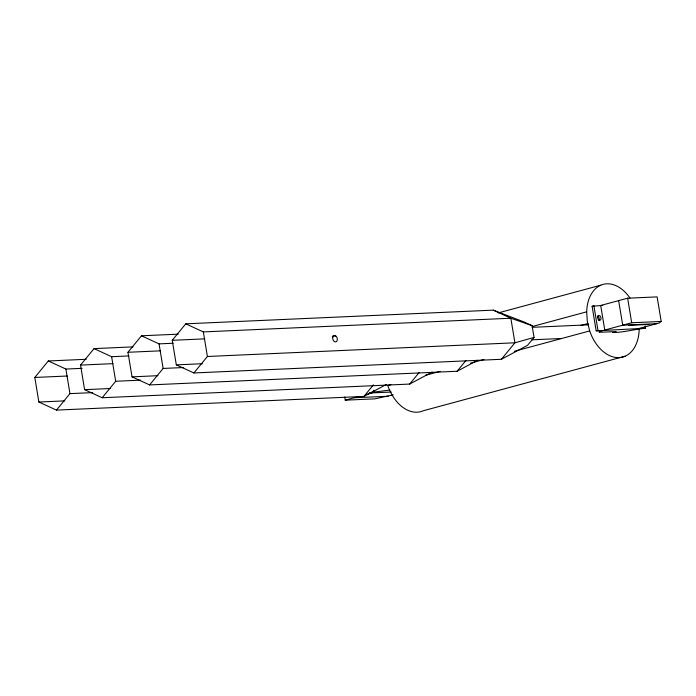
<?xml version="1.0" encoding="UTF-8"?>
<svg xmlns="http://www.w3.org/2000/svg" width="696" height="696" viewBox="0 0 696 696"><rect width="100%" height="100%" fill="white"/><g stroke="black" fill="none" stroke-linecap="round" stroke-linejoin="round"><path stroke-width="1.04" d="M386.402 384.436L363.947 396.424L56.446 410.109L38.872 402.027L34.8 377.458L48.311 360.972L86.208 359.284M432.129 372.073L409.674 384.07L102.173 397.747L84.599 389.664L80.527 365.095L94.038 348.618L133.014 346.878M56.446 410.109L69.957 393.623L92.698 392.614M477.691 360.258L457.107 371.255L149.605 384.931L132.031 376.849L127.96 352.28L141.471 335.794L178.289 334.158M102.173 397.747L115.684 381.269L140.592 380.155M172.251 340.309L185.762 323.823L493.264 310.146L523.714 321.822L532.109 325.685L534.049 337.421L527.594 345.286L501.398 359.284L193.897 372.96L176.323 364.878L172.251 340.309L204.737 338.865M149.605 384.931L163.116 368.445L183.692 367.531M193.897 372.96L207.408 356.483L514.909 342.797L534.049 337.421M363.947 396.424L373.404 384.888M409.674 384.07L419.131 372.534M457.107 371.255L465.885 360.537M501.398 359.284L514.909 342.797L510.838 318.229L493.264 310.146M661.2 321.456L631.698 322.77L604.772 330.043L600.7 305.474L627.627 298.201L657.128 296.887L661.2 321.456L659.312 322.979L638.771 328.529M498.162 312.93L600.7 285.221M616.195 331.557L599.195 332.314L599.387 331.496L602.971 330.53L596.176 330.835L592.105 306.266L602.823 305.379M532.275 326.52L586.685 311.817A37.645 25.23 74.9 0 1 602.423 284.577A37.645 25.23 74.9 0 1 630.01 298.114M580.716 325.484L588.042 323.501M390.891 384.653L387.75 385.506A37.645 25.23 74.9 0 0 423.22 410.779L625.156 356.204M425.413 375.327L440.063 371.368M470.409 363.164L484.007 359.493M514.353 351.289L589.686 330.931A37.645 25.23 74.9 0 0 618.727 357.64A37.645 25.23 74.9 0 0 639.172 329.608M596.176 330.835L645.566 328.225L645.209 326.093M344.72 396.964L345.251 400.174L359.214 396.398M366.2 394.51L372.177 392.901M370.089 392.587L389.864 390.082M393.214 394.884L374.761 398.86L345.251 400.174M645.566 328.225C634.508 329.191 623.807 332.505 612.602 332.531M592.105 306.266L594.053 306.179M185.762 323.823L203.345 331.914L510.838 318.229L532.109 325.685M141.471 335.794L159.053 343.876L173.13 343.25M332.314 336.22L335.576 336.072M532.144 327.329L588.625 324.815M656.72 323.683L622.72 325.189L618.648 300.62M628.488 325.371L648.968 324.466M127.96 352.28L160.445 350.836M94.038 348.618L111.621 356.7L128.943 355.926M531.788 339.822L561.115 338.517M80.527 365.095L113.013 363.651M48.311 360.972L65.894 369.054L82.128 368.332M176.323 364.878L202.31 363.721M34.8 377.458L67.286 376.014M132.031 376.849L158.018 375.692M84.599 389.664L110.577 388.507M38.872 402.027L64.85 400.87M369.263 393.022L391.3 392.048M354.229 397.747L388.229 396.233M589.686 330.931L587.311 321.404L586.685 311.817M627.627 298.201L631.698 322.77M593.905 305.779L597.968 330.348M373.621 390.273L373.978 392.413M203.345 331.914L207.408 356.483M159.053 343.876L163.116 368.445M111.621 356.7L115.684 381.269M65.894 369.054L69.957 393.623M597.586 316.08A2.419 1.618 74.9 0 1 599.117 318.011A2.419 1.618 74.9 0 1 598.699 320.412M597.716 316.784A2.419 1.618 74.9 0 0 599.726 320.282A2.419 1.618 74.9 0 0 600.561 316.663A2.419 1.618 74.9 0 0 597.716 316.784M332.775 337.212A3.323 2.227 74.9 0 0 335.611 341.927A3.323 2.227 74.9 0 0 336.655 336.881A3.323 2.227 74.9 0 0 332.775 337.212"/></g></svg>
